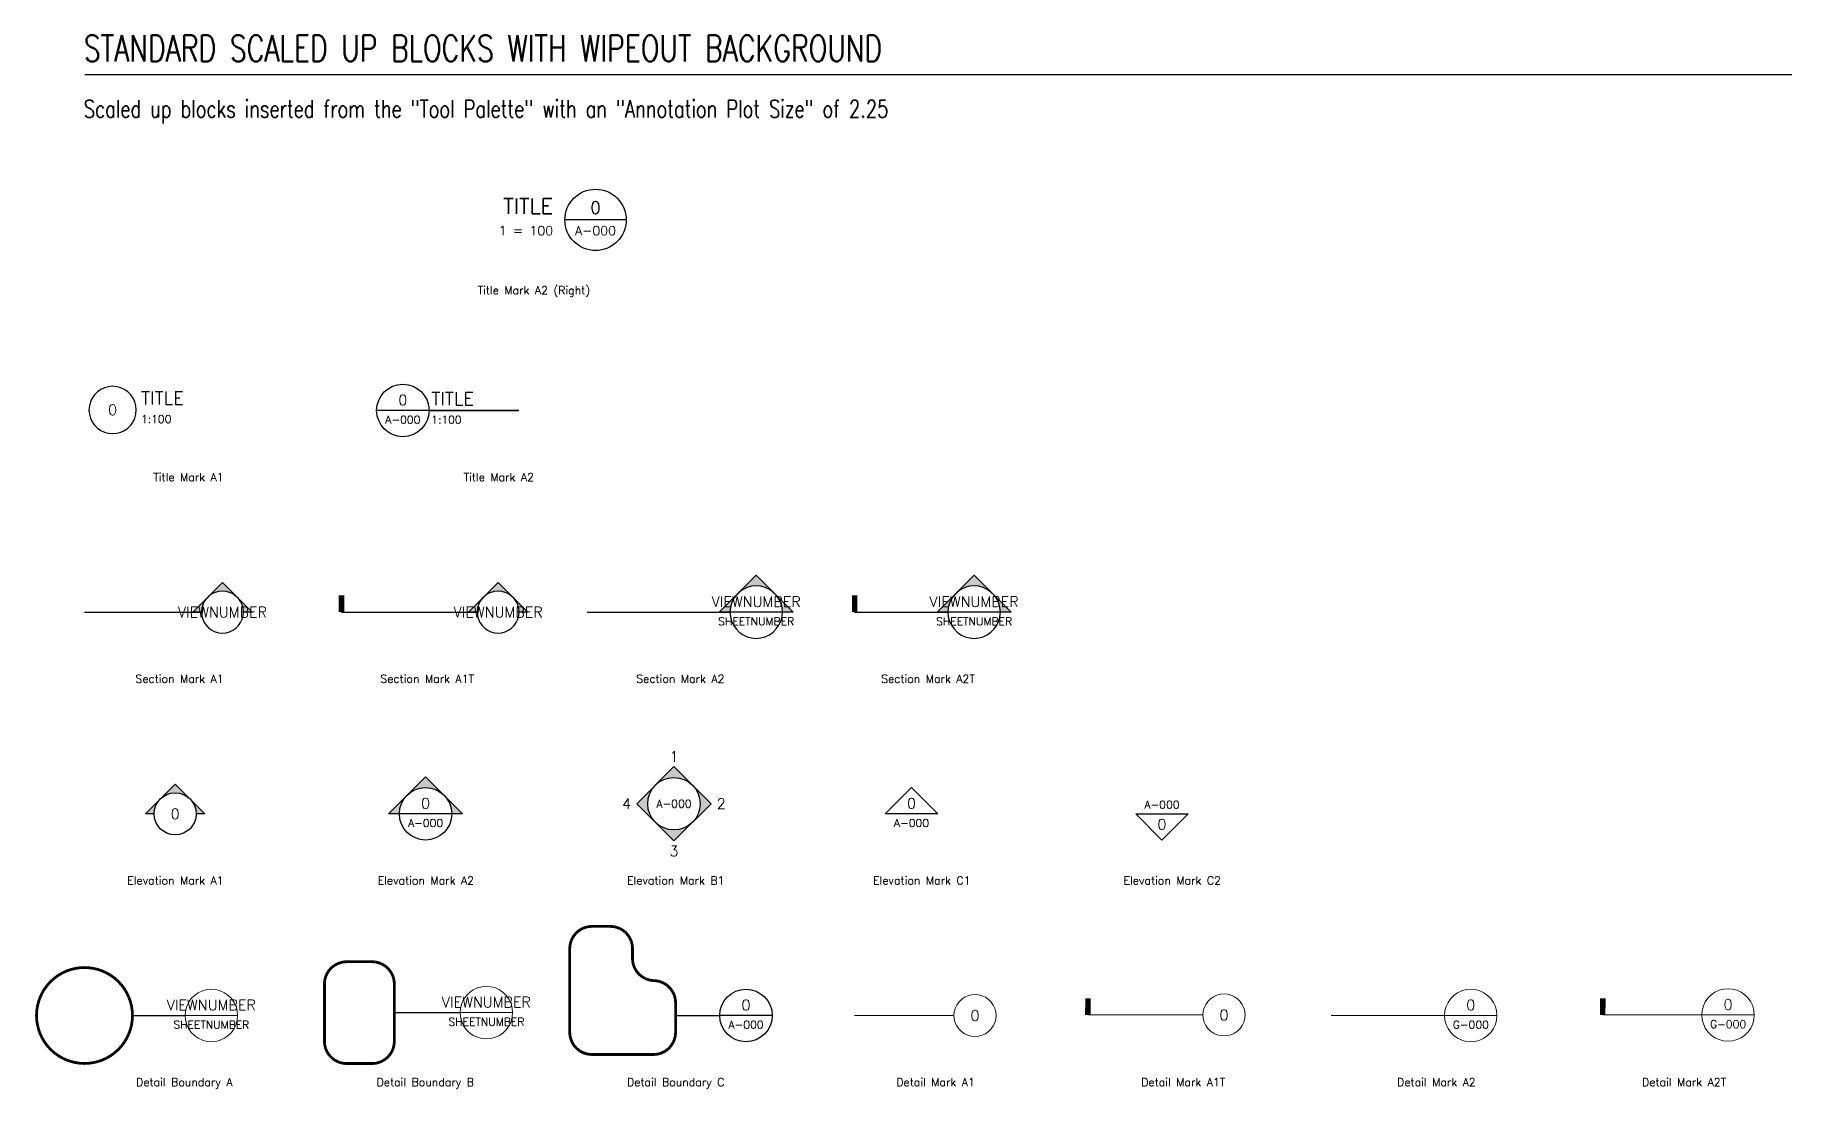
# Model space of a CAD drawing. Header units: millimetres. Extents: x -1452 to 198559, y -2095 to 85627.
# Drawn here: x 51223 to 101404, y -2095 to 28003 of the extents above; entities that cross this region are included whole.
import ezdxf
from ezdxf.enums import TextEntityAlignment as Align

# ---------------------------------------------------------------- set-up
doc = ezdxf.new("R2010")
doc.units = ezdxf.units.MM
doc.header["$LTSCALE"] = 0.5
doc.set_wipeout_variables(frame=1)
doc.linetypes.add('DASHED2', pattern=[9.525, 6.35, -3.175])
for name, color, linetype, lineweight in [('A010G', 213, 'Continuous', 50), ('A060A', 191, 'Continuous', 25), ('Aec-Detail-Marks', 150, 'Continuous', 18)]:
    doc.layers.add(name, color=color, linetype=linetype, lineweight=lineweight)
doc.styles.add('Arch-Dim', font='romans.shx', dxfattribs={"width": 0.75})
doc.styles.add('RomanS', font='romans.shx')
doc.dimstyles.new('Aec-Arch-M-100', dxfattribs={"dimscale": 100, "dimtxt": 2.5, "dimasz": 1.5, "dimexe": 1.5, "dimexo": 1.5, "dimgap": 0.8, "dimtad": 1, "dimdec": 0, "dimzin": 3, "dimdsep": 46, "dimtxsty": 'Arch-Dim', "dimblk": 'ARCHTICK', "dimcen": 2.5, "dimazin": 2, "dimtfac": 0.75, "dimtdec": 0, "dimtix": 1, "dimtmove": 2, "dimatfit": 2, "dimfxl": 1, "dimtolj": 1, "dimtzin": 0, "dimarcsym": 0})

# ---------------------------------------------------------------- blocks, each defined once
blk = doc.blocks.new('Anno_Elevation_A1_large')
at = {"color": 0, "linetype": 'ByBlock', "lineweight": -2}
blk.add_circle((0, 0), 2.67, dxfattribs=at)
at = {"color": 0, "linetype": 'ByBlock', "lineweight": -2, "style": 'RomanS'}
blk.add_attdef('NUMBER', text='', height=1.33, dxfattribs=at).set_placement((0, 0), align=Align.MIDDLE)
blk = doc.blocks.new('Anno_Arrow_A1_large')
at = {"linetype": 'ByBlock', "lineweight": -2}
h = blk.add_hatch(color=0, dxfattribs=at)
h.paths.add_polyline_path([(-1.89, 1.89), (-3.77, 0), (-2.67, 0, -0.198912)])
h.paths.add_polyline_path([(0, 3.77), (-1.89, 1.89, -0.414214), (1.89, 1.89)])
h.paths.add_polyline_path([(2.53, 1.24), (2.39, 1.17, -0.114349), (2.67, 0), (3.77, 0)])
h.paths.add_polyline_path([(1.89, 1.89, -0.082683), (2.39, 1.17), (2.53, 1.24)])
at = {"color": 0, "linetype": 'ByBlock', "lineweight": -2}
blk.add_lwpolyline([(-2.67, 0), (-3.77, 0), (0, 3.77), (3.77, 0), (2.67, 0)], dxfattribs=at)
blk = doc.blocks.new('Anno_Elevation_A2_large')
at = {"color": 0, "linetype": 'ByBlock', "lineweight": -2}
blk.add_line((3.33, 0), (-3.33, 0), dxfattribs=at)
blk.add_circle((0, 0), 3.33)
at = {"color": 0, "linetype": 'ByBlock', "lineweight": -2, "style": 'RomanS'}
blk.add_attdef('NUMBER', text='', height=1.33, dxfattribs=at).set_placement((0, 0.67), align=Align.CENTER)
blk.add_attdef('SHEET', text='', height=1, dxfattribs=at).set_placement((0, -0.67), align=Align.TOP_CENTER)
blk = doc.blocks.new('Anno_Arrow_A2_large')
at = {"linetype": 'ByBlock', "lineweight": -2}
h = blk.add_hatch(color=0, dxfattribs=at)
h.paths.add_polyline_path([(-2.36, 2.36), (-4.71, 0), (-3.33, 0, -0.198912)])
h.paths.add_polyline_path([(0, 4.71), (-2.36, 2.36, -0.414214), (2.36, 2.36)])
h.paths.add_polyline_path([(3.16, 1.55), (2.99, 1.47, -0.114349), (3.33, 0), (4.71, 0)])
h.paths.add_polyline_path([(2.36, 2.36, -0.082683), (2.99, 1.47), (3.16, 1.55)])
at = {"color": 0, "linetype": 'ByBlock', "lineweight": -2}
blk.add_lwpolyline([(-3.33, 0), (-4.71, 0), (0, 4.71), (4.71, 0), (3.33, 0)], dxfattribs=at)
blk = doc.blocks.new('Anno_Elevation_B1_large')
at = {"color": 0, "linetype": 'ByBlock', "lineweight": -2}
blk.add_lwpolyline([(-4.71, 0), (0, 4.71), (4.71, 0), (0, -4.71)], close=True, dxfattribs=at)
blk.add_circle((0, 0), 3.33, dxfattribs=at)
at = {"color": 0, "linetype": 'ByBlock', "lineweight": -2, "style": 'RomanS'}
blk.add_attdef('SHEET', text='', height=1, dxfattribs=at).set_placement((0, 0), align=Align.MIDDLE)
blk = doc.blocks.new('Anno_Arrow_1234_large')
at = {"linetype": 'ByBlock', "lineweight": -2}
blk.add_hatch(color=0, dxfattribs=at).paths.add_polyline_path([(0, 4.71), (-2.36, 2.36, -0.198912), (0, 3.33, -0.198912), (2.36, 2.36)])
at = {"color": 0, "linetype": 'ByBlock', "lineweight": -2, "style": 'RomanS'}
blk.add_attdef('NUMBER', text='', height=1.33, dxfattribs=at).set_placement((0, 6), align=Align.MIDDLE)
blk = doc.blocks.new('Anno_Elevation_C1_large')
at = {"color": 0, "linetype": 'ByBlock', "lineweight": -2}
blk.add_lwpolyline([(0, 0), (-3.33, 0), (0, 3.33), (3.33, 0), (0, 0)], close=True, dxfattribs=at)
at = {"color": 0, "linetype": 'ByBlock', "lineweight": -2, "style": 'RomanS'}
blk.add_attdef('NUMBER', text='', height=1.33, dxfattribs=at).set_placement((0, 0.67), align=Align.CENTER)
blk.add_attdef('SHEET', text='', height=1, dxfattribs=at).set_placement((0, -0.67), align=Align.TOP_CENTER)
blk = doc.blocks.new('Anno_Elevation_C2_large')
at = {"color": 0, "linetype": 'ByBlock', "lineweight": -2}
blk.add_lwpolyline([(0, 0), (-3.33, 0), (0, 3.33), (3.33, 0), (0, 0)], close=True, dxfattribs=at)
at = {"color": 0, "linetype": 'ByBlock', "lineweight": -2, "style": 'RomanS'}
blk.add_attdef('NUMBER', text='', height=1.33, rotation=180, dxfattribs=at).set_placement((0, 0.67), align=Align.TOP_CENTER)
blk.add_attdef('SHEET', text='', height=1, rotation=180, dxfattribs=at).set_placement((0, -0.67), align=Align.CENTER)
blk = doc.blocks.new('*U25')
at = {"layer": 'A060A'}
blk.add_lwpolyline([(0, 0, 1.5875, 1.5875, 0), (0, 4.7625, 0, 0, 0)], format="xyseb", dxfattribs=at)
blk = doc.blocks.new('*U26')
at = {"layer": 'A060A'}
blk.add_lwpolyline([(0, 0, 1.5875, 1.5875, 0), (0, 4.7625, 0, 0, 0)], format="xyseb", dxfattribs=at)
blk = doc.blocks.new('_ArchTick')
at = {"color": 0, "linetype": 'ByBlock', "const_width": 0.15}
blk.add_lwpolyline([(-0.5, -0.5), (0.5, 0.5)], dxfattribs=at)
blk = doc.blocks.new('Anno_Detail_A2_large')
at = {"color": 0, "linetype": 'ByBlock', "lineweight": -2}
blk.add_line((3.33, 0), (-3.33, 0), dxfattribs=at)
blk.add_circle((0, 0), 3.33, dxfattribs=at)
at = {"color": 0, "linetype": 'ByBlock', "lineweight": -2, "style": 'RomanS'}
blk.add_attdef('NUMBER', text='', height=1.33, dxfattribs=at).set_placement((0, 0.67), align=Align.CENTER)
blk.add_attdef('SHEET', text='', height=1, dxfattribs=at).set_placement((0, -0.67), align=Align.TOP_CENTER)
blk = doc.blocks.new('*U27')
at = {"layer": 'Aec-Detail-Marks'}
blk.add_lwpolyline([(0, 0, 1.59, 1.59, 0), (0.02, 4.76, 0, 0, 0)], format="xyseb", dxfattribs=at)
blk = doc.blocks.new('*U28')
at = {"layer": 'Aec-Detail-Marks'}
blk.add_lwpolyline([(0, 0, 1.59, 1.59, 0), (0.03, 4.76, 0, 0, 0)], format="xyseb", dxfattribs=at)
blk = doc.blocks.new('*U30')
at = {"layer": 'A010G'}
blk.add_lwpolyline([(7.5, 0, 0.5, 0.5, 0), (33.14, 0, 0.005, 0.005, 0)], format="xyseb", dxfattribs=at)
blk = doc.blocks.new('Anno_Title_A2_large')
at = {"color": 0, "linetype": 'ByBlock', "lineweight": -2}
blk.add_line((3.33, 0), (-3.33, 0), dxfattribs=at)
blk.add_circle((0, 0), 3.33, dxfattribs=at)
at = {"color": 0, "linetype": 'ByBlock', "lineweight": -2, "style": 'RomanS'}
blk.add_attdef('NUMBER', text='', height=1.33, dxfattribs=at).set_placement((0, 0.67), align=Align.CENTER)
blk.add_attdef('SHEET', text='', height=1, dxfattribs=at).set_placement((0, -0.67), align=Align.TOP_CENTER)
blk = doc.blocks.new('Anno_Title_T1_large')
at = {"color": 0, "linetype": 'ByBlock', "lineweight": -2, "style": 'RomanS'}
blk.add_attdef('TITLE', (3.61, 0.67), '', height=1.67, dxfattribs=at)
blk.add_attdef('SCALE', text='', height=1, dxfattribs=at).set_placement((3.61, -0.67), align=Align.TOP_LEFT)
blk = doc.blocks.new('*U66')
at = {"layer": 'A010G'}
blk.add_lwpolyline([(0, 0, 0.0197, 0.0197, 0), (40.37, 0, 0.000197, 0.000197, 0)], format="xyseb", dxfattribs=at)
blk = doc.blocks.new('Anno_Title_A2_wo')
at = {"color": 0, "linetype": 'ByBlock', "lineweight": -2}
blk.add_line((2.5, 0), (-2.5, 0), dxfattribs=at)
blk.add_circle((0, 0), 2.5)
at = {"color": 0, "linetype": 'ByBlock', "lineweight": -2, "style": 'RomanS'}
blk.add_attdef('NUMBER', text='', height=1, dxfattribs=at).set_placement((0, 0.5), align=Align.CENTER)
blk.add_attdef('SHEET', text='', height=0.75, dxfattribs=at).set_placement((0, -0.5), align=Align.TOP_CENTER)
blk = doc.blocks.new('Anno_Title_T1 (Right)')
at = {"color": 0, "linetype": 'ByBlock', "lineweight": -2, "style": 'RomanS'}
blk.add_attdef('TITLE', text='', height=1.25, dxfattribs=at).set_placement((-0.96, 0.5), align=Align.RIGHT)
blk.add_attdef('SCALE', text='', height=0.75, dxfattribs=at).set_placement((-0.96, -0.5), align=Align.TOP_RIGHT)
blk = doc.blocks.new('*U72')
at = {"layer": 'A010G'}
blk.add_lwpolyline([(6.75, 0, 0.0197, 0.0197, 0), (32.37, 0, 0.000197, 0.000197, 0)], format="xyseb", dxfattribs=at)
blk = doc.blocks.new('Anno_Title_A1_large_wo')
at = {"color": 0}
blk.add_wipeout([(3, 0), (2.95, 0.52), (2.82, 1.03), (2.6, 1.5), (2.3, 1.93), (1.93, 2.3), (1.5, 2.6), (1.03, 2.82), (0.52, 2.95), (0, 3), (-0.52, 2.95), (-1.03, 2.82), (-1.5, 2.6), (-1.93, 2.3), (-2.3, 1.93), (-2.6, 1.5), (-2.82, 1.03), (-2.95, 0.52), (-3, 0), (-2.95, -0.52), (-2.82, -1.03), (-2.6, -1.5), (-2.3, -1.93), (-1.93, -2.3), (-1.5, -2.6), (-1.03, -2.82), (-0.52, -2.95), (0, -3), (0.52, -2.95), (1.03, -2.82), (1.5, -2.6), (1.93, -2.3), (2.3, -1.93), (2.6, -1.5), (2.82, -1.03), (2.95, -0.52)], dxfattribs=at)
blk.add_lwpolyline([(3, 0), (2.95, 0.52), (2.82, 1.03), (2.6, 1.5), (2.3, 1.93), (1.93, 2.3), (1.5, 2.6), (1.03, 2.82), (0.52, 2.95), (0, 3), (-0.52, 2.95), (-1.03, 2.82), (-1.5, 2.6), (-1.93, 2.3), (-2.3, 1.93), (-2.6, 1.5), (-2.82, 1.03), (-2.95, 0.52), (-3, 0), (-2.95, -0.52), (-2.82, -1.03), (-2.6, -1.5), (-2.3, -1.93), (-1.93, -2.3), (-1.5, -2.6), (-1.03, -2.82), (-0.52, -2.95), (0, -3), (0.52, -2.95), (1.03, -2.82), (1.5, -2.6), (1.93, -2.3), (2.3, -1.93), (2.6, -1.5), (2.82, -1.03), (2.95, -0.52)], close=True, dxfattribs=at)
at = {"color": 0, "linetype": 'ByBlock', "lineweight": -2, "style": 'RomanS'}
blk.add_attdef('NUMBER', text='', height=1.33, dxfattribs=at).set_placement((0, 0), align=Align.MIDDLE)
blk = doc.blocks.new('Anno_Detail_A1_large_wo')
at = {"color": 0, "linetype": 'ByBlock', "lineweight": -2}
blk.add_wipeout([(2.67, 0), (2.63, 0.46), (2.51, 0.91), (2.31, 1.33), (2.04, 1.71), (1.71, 2.04), (1.33, 2.31), (0.91, 2.51), (0.46, 2.63), (0, 2.67), (-0.46, 2.63), (-0.91, 2.51), (-1.33, 2.31), (-1.71, 2.04), (-2.04, 1.71), (-2.31, 1.33), (-2.51, 0.91), (-2.63, 0.46), (-2.67, 0), (-2.63, -0.46), (-2.51, -0.91), (-2.31, -1.33), (-2.04, -1.71), (-1.71, -2.04), (-1.33, -2.31), (-0.91, -2.51), (-0.46, -2.63), (0, -2.67), (0.46, -2.63), (0.91, -2.51), (1.33, -2.31), (1.71, -2.04), (2.04, -1.71), (2.31, -1.33), (2.51, -0.91), (2.63, -0.46)], dxfattribs=at)
blk.add_lwpolyline([(2.67, 0), (2.63, 0.46), (2.51, 0.91), (2.31, 1.33), (2.04, 1.71), (1.71, 2.04), (1.33, 2.31), (0.91, 2.51), (0.46, 2.63), (0, 2.67), (-0.46, 2.63), (-0.91, 2.51), (-1.33, 2.31), (-1.71, 2.04), (-2.04, 1.71), (-2.31, 1.33), (-2.51, 0.91), (-2.63, 0.46), (-2.67, 0), (-2.63, -0.46), (-2.51, -0.91), (-2.31, -1.33), (-2.04, -1.71), (-1.71, -2.04), (-1.33, -2.31), (-0.91, -2.51), (-0.46, -2.63), (0, -2.67), (0.46, -2.63), (0.91, -2.51), (1.33, -2.31), (1.71, -2.04), (2.04, -1.71), (2.31, -1.33), (2.51, -0.91), (2.63, -0.46)], close=True, dxfattribs=at)
at = {"color": 0, "linetype": 'ByBlock', "lineweight": -2, "style": 'RomanS'}
blk.add_attdef('NUMBER', text='', height=1.33, dxfattribs=at).set_placement((0, 0), align=Align.MIDDLE)
blk = doc.blocks.new('Anno_Detail_A2_large_wo')
at = {"color": 0, "linetype": 'ByBlock', "lineweight": -2}
blk.add_wipeout([(3.33, 0), (3.28, 0.58), (3.13, 1.14), (2.89, 1.67), (2.55, 2.14), (2.14, 2.55), (1.67, 2.89), (1.14, 3.13), (0.58, 3.28), (0, 3.33), (-0.58, 3.28), (-1.14, 3.13), (-1.67, 2.89), (-2.14, 2.55), (-2.55, 2.14), (-2.89, 1.67), (-3.13, 1.14), (-3.28, 0.58), (-3.33, 0), (-3.28, -0.58), (-3.13, -1.14), (-2.89, -1.67), (-2.55, -2.14), (-2.14, -2.55), (-1.67, -2.89), (-1.14, -3.13), (-0.58, -3.28), (0, -3.33), (0.58, -3.28), (1.14, -3.13), (1.67, -2.89), (2.14, -2.55), (2.55, -2.14), (2.89, -1.67), (3.13, -1.14), (3.28, -0.58)], dxfattribs=at)
blk.add_line((3.33, 0), (-3.33, 0), dxfattribs=at)
blk.add_lwpolyline([(3.33, 0), (3.28, 0.58), (3.13, 1.14), (2.89, 1.67), (2.55, 2.14), (2.14, 2.55), (1.67, 2.89), (1.14, 3.13), (0.58, 3.28), (0, 3.33), (-0.58, 3.28), (-1.14, 3.13), (-1.67, 2.89), (-2.14, 2.55), (-2.55, 2.14), (-2.89, 1.67), (-3.13, 1.14), (-3.28, 0.58), (-3.33, 0), (-3.28, -0.58), (-3.13, -1.14), (-2.89, -1.67), (-2.55, -2.14), (-2.14, -2.55), (-1.67, -2.89), (-1.14, -3.13), (-0.58, -3.28), (0, -3.33), (0.58, -3.28), (1.14, -3.13), (1.67, -2.89), (2.14, -2.55), (2.55, -2.14), (2.89, -1.67), (3.13, -1.14), (3.28, -0.58)], close=True, dxfattribs=at)
at = {"color": 0, "linetype": 'ByBlock', "lineweight": -2, "style": 'RomanS'}
blk.add_attdef('NUMBER', text='', height=1.33, dxfattribs=at).set_placement((0, 0.67), align=Align.CENTER)
blk.add_attdef('SHEET', text='', height=1, dxfattribs=at).set_placement((0, -0.67), align=Align.TOP_CENTER)
blk = doc.blocks.new('Anno_Section_A1_large_wo')
at = {"color": 0}
blk.add_wipeout([(2.67, 0), (2.63, 0.46), (2.51, 0.91), (2.31, 1.33), (2.04, 1.71), (1.71, 2.04), (1.33, 2.31), (0.91, 2.51), (0.46, 2.63), (0, 2.67), (-0.46, 2.63), (-0.91, 2.51), (-1.33, 2.31), (-1.71, 2.04), (-2.04, 1.71), (-2.31, 1.33), (-2.51, 0.91), (-2.63, 0.46), (-2.67, 0), (-2.63, -0.46), (-2.51, -0.91), (-2.31, -1.33), (-2.04, -1.71), (-1.71, -2.04), (-1.33, -2.31), (-0.91, -2.51), (-0.46, -2.63), (0, -2.67), (0.46, -2.63), (0.91, -2.51), (1.33, -2.31), (1.71, -2.04), (2.04, -1.71), (2.31, -1.33), (2.51, -0.91), (2.63, -0.46)], dxfattribs=at)
blk.add_lwpolyline([(2.67, 0), (2.63, 0.46), (2.51, 0.91), (2.31, 1.33), (2.04, 1.71), (1.71, 2.04), (1.33, 2.31), (0.91, 2.51), (0.46, 2.63), (0, 2.67), (-0.46, 2.63), (-0.91, 2.51), (-1.33, 2.31), (-1.71, 2.04), (-2.04, 1.71), (-2.31, 1.33), (-2.51, 0.91), (-2.63, 0.46), (-2.67, 0), (-2.63, -0.46), (-2.51, -0.91), (-2.31, -1.33), (-2.04, -1.71), (-1.71, -2.04), (-1.33, -2.31), (-0.91, -2.51), (-0.46, -2.63), (0, -2.67), (0.46, -2.63), (0.91, -2.51), (1.33, -2.31), (1.71, -2.04), (2.04, -1.71), (2.31, -1.33), (2.51, -0.91), (2.63, -0.46)], close=True, dxfattribs=at)
at = {"color": 0, "linetype": 'ByBlock', "lineweight": -2, "style": 'RomanS'}
blk.add_attdef('NUMBER', text='', height=1.33, dxfattribs=at).set_placement((0, 0), align=Align.MIDDLE)
blk = doc.blocks.new('*U103')
at = {"layer": 'A060A'}
blk.add_lwpolyline([(0, 0, 1.5875, 1.5875, 0), (0, 4.7625, 0, 0, 0)], format="xyseb", dxfattribs=at)
blk = doc.blocks.new('Anno_Section_A2_large_wo')
blk.add_wipeout([(3.33, 0), (3.28, 0.58), (3.13, 1.14), (2.89, 1.67), (2.55, 2.14), (2.14, 2.55), (1.67, 2.89), (1.14, 3.13), (0.58, 3.28), (0, 3.33), (-0.58, 3.28), (-1.14, 3.13), (-1.67, 2.89), (-2.14, 2.55), (-2.55, 2.14), (-2.89, 1.67), (-3.13, 1.14), (-3.28, 0.58), (-3.33, 0), (-3.28, -0.58), (-3.13, -1.14), (-2.89, -1.67), (-2.55, -2.14), (-2.14, -2.55), (-1.67, -2.89), (-1.14, -3.13), (-0.58, -3.28), (0, -3.33), (0.58, -3.28), (1.14, -3.13), (1.67, -2.89), (2.14, -2.55), (2.55, -2.14), (2.89, -1.67), (3.13, -1.14), (3.28, -0.58)])
at = {"color": 0, "linetype": 'ByBlock', "lineweight": -2}
blk.add_line((3.33, 0), (-3.33, 0), dxfattribs=at)
blk.add_lwpolyline([(3.33, 0), (3.28, 0.58), (3.13, 1.14), (2.89, 1.67), (2.55, 2.14), (2.14, 2.55), (1.67, 2.89), (1.14, 3.13), (0.58, 3.28), (0, 3.33), (-0.58, 3.28), (-1.14, 3.13), (-1.67, 2.89), (-2.14, 2.55), (-2.55, 2.14), (-2.89, 1.67), (-3.13, 1.14), (-3.28, 0.58), (-3.33, 0), (-3.28, -0.58), (-3.13, -1.14), (-2.89, -1.67), (-2.55, -2.14), (-2.14, -2.55), (-1.67, -2.89), (-1.14, -3.13), (-0.58, -3.28), (0, -3.33), (0.58, -3.28), (1.14, -3.13), (1.67, -2.89), (2.14, -2.55), (2.55, -2.14), (2.89, -1.67), (3.13, -1.14), (3.28, -0.58)], close=True)
at = {"color": 0, "linetype": 'ByBlock', "lineweight": -2, "style": 'RomanS'}
blk.add_attdef('NUMBER', text='', height=1.33, dxfattribs=at).set_placement((0, 0.67), align=Align.CENTER)
blk.add_attdef('SHEET', text='', height=1, dxfattribs=at).set_placement((0, -0.67), align=Align.TOP_CENTER)
blk = doc.blocks.new('*U104')
at = {"layer": 'A060A'}
blk.add_lwpolyline([(0, 0, 1.5875, 1.5875, 0), (0, 4.7625, 0, 0, 0)], format="xyseb", dxfattribs=at)

msp = doc.modelspace()

# ---------------------------------------------------------------- linework, layer by layer
msp.add_lwpolyline([(52644, 26883), (101404, 26883)])
at = {"linetype": 'DASHED2', "const_width": 79.4, "flags": 128}
msp.add_lwpolyline([(66495, 1910, -0.414214), (67130, 2545), (67652, 2545, -0.414214), (68287, 1910), (68287, 1631, 0.414214), (68922, 996), (68883, 996, -0.414214), (69518, 361), (69518, -479, -0.414214), (68883, -1114), (67130, -1114, -0.414214), (66495, -479)], format="xyb", close=True, dxfattribs=at)
at = {"layer": 'Aec-Detail-Marks'}
for p, q in [((81296, 16), (84584, 16)), ((96000, 16), (98832, 16))]:
    msp.add_line(p, q, dxfattribs=at)
at = {"layer": 'Aec-Detail-Marks', "linetype": 'DASHED2', "const_width": 79.4, "flags": 128}
for points in [[(59488, 900, -0.414214), (60123, 1535), (60848, 1535, -0.414214), (61483, 900), (61483, -737, -0.414214), (60848, -1372), (60123, -1372, -0.414214), (59488, -737)], [(54003, 0, 1), (51263, 0, 1)]]:
    msp.add_lwpolyline(points, format="xyb", close=True, dxfattribs=at)

# ---------------------------------------------------------------- block references
ref = msp.add_blockref('Anno_Title_A2_wo', (67231, 22726), dxfattribs=dict(xscale=350, yscale=350, zscale=350))
ref.add_attrib('NUMBER', '0', dxfattribs={"color": 0, "linetype": 'ByBlock', "lineweight": -2, "height": 350, "style": 'Arch-Dim'}).set_placement((67231, 22901), align=Align.CENTER)
ref.add_attrib('SHEET', 'A-000', dxfattribs={"color": 0, "linetype": 'ByBlock', "lineweight": -2, "height": 262.5, "style": 'Arch-Dim'}).set_placement((67231, 22551), align=Align.TOP_CENTER)
ref = msp.add_blockref('Anno_Title_T1 (Right)', (66356, 22726), dxfattribs=dict(xscale=350, yscale=350, zscale=350))
ref.add_attrib('SCALE', '1 = 100', dxfattribs={"color": 0, "linetype": 'ByBlock', "lineweight": -2, "height": 262.5, "style": 'Arch-Dim'}).set_placement((66021, 22551), align=Align.TOP_RIGHT)
ref.add_attrib('TITLE', 'TITLE', dxfattribs={"color": 0, "linetype": 'ByBlock', "lineweight": -2, "height": 437.5, "style": 'Arch-Dim'}).set_placement((66021, 22901), align=Align.RIGHT)
for name, p, xscale, yscale, zscale in [('*U66', (66356, 22726), -100, 100, 100), ('*U72', (53436, 17298), 100, 100, 100), ('*U30', (61727, 17283), 100, 100, 100), ('*U25', (59977, 11522), 100, 100, 100), ('*U26', (74633, 11522), 100, 100, 100), ('Anno_Arrow_A1_large', (55223, 5761), 225, 225, 225), ('Anno_Arrow_A2_large', (62376, 5761), 225, 225, 225), ('*U27', (81296, 16), 100, 100, 100), ('*U28', (96000, 16), 100, 100, 100)]:
    msp.add_blockref(name, p, dxfattribs=dict(xscale=xscale, yscale=yscale, zscale=zscale))
ref = msp.add_blockref('Anno_Title_T1_large', (53436, 17298), dxfattribs=dict(xscale=225, yscale=225, zscale=225))
ref.add_attrib('TITLE', 'TITLE', (54248, 17448), dxfattribs={"color": 0, "linetype": 'ByBlock', "lineweight": -2, "height": 375, "style": 'Arch-Dim'})
ref.add_attrib('SCALE', '1:100', dxfattribs={"color": 0, "linetype": 'ByBlock', "lineweight": -2, "height": 225, "style": 'Arch-Dim'}).set_placement((54248, 17148), align=Align.TOP_LEFT)
ref = msp.add_blockref('Anno_Title_A2_large', (61727, 17283), dxfattribs=dict(xscale=225, yscale=225, zscale=225))
ref.add_attrib('NUMBER', '0', dxfattribs={"color": 0, "linetype": 'ByBlock', "lineweight": -2, "height": 300, "style": 'Arch-Dim'}).set_placement((61727, 17433), align=Align.CENTER)
ref.add_attrib('SHEET', 'A-000', dxfattribs={"color": 0, "linetype": 'ByBlock', "lineweight": -2, "height": 225, "style": 'Arch-Dim'}).set_placement((61727, 17133), align=Align.TOP_CENTER)
ref = msp.add_blockref('Anno_Title_T1_large', (61727, 17283), dxfattribs=dict(xscale=225, yscale=225, zscale=225))
ref.add_attrib('TITLE', 'TITLE', (62539, 17433), dxfattribs={"color": 0, "linetype": 'ByBlock', "lineweight": -2, "height": 375, "style": 'Arch-Dim'})
ref.add_attrib('SCALE', '1:100', dxfattribs={"color": 0, "linetype": 'ByBlock', "lineweight": -2, "height": 225, "style": 'Arch-Dim'}).set_placement((62539, 17133), align=Align.TOP_LEFT)
ref = msp.add_blockref('Anno_Arrow_1234_large', (69471, 6049), dxfattribs=dict(xscale=225, yscale=225, zscale=225))
ref.add_attrib('NUMBER', '1', dxfattribs={"color": 0, "linetype": 'ByBlock', "lineweight": -2, "height": 300, "style": 'Arch-Dim'}).set_placement((69471, 7399), align=Align.MIDDLE)
ref = msp.add_blockref('Anno_Elevation_B1_large', (69471, 6049), dxfattribs=dict(xscale=225, yscale=225, zscale=225))
ref.add_attrib('SHEET', 'A-000', dxfattribs={"color": 0, "linetype": 'ByBlock', "lineweight": -2, "height": 225, "style": 'Arch-Dim'}).set_placement((69471, 6049), align=Align.MIDDLE)
ref = msp.add_blockref('Anno_Arrow_1234_large', (69471, 6049), dxfattribs=dict(xscale=225, yscale=225, zscale=225, rotation=90))
ref.add_attrib('NUMBER', '4', dxfattribs={"color": 0, "linetype": 'ByBlock', "lineweight": -2, "height": 300, "style": 'Arch-Dim'}).set_placement((68121, 6049), align=Align.MIDDLE)
ref = msp.add_blockref('Anno_Arrow_1234_large', (69471, 6049), dxfattribs=dict(xscale=225, yscale=225, zscale=225, rotation=270))
ref.add_attrib('NUMBER', '2', dxfattribs={"color": 0, "linetype": 'ByBlock', "lineweight": -2, "height": 300, "style": 'Arch-Dim'}).set_placement((70821, 6049), align=Align.MIDDLE)
ref = msp.add_blockref('Anno_Elevation_A1_large', (55223, 5761), dxfattribs=dict(xscale=225, yscale=225, zscale=225))
ref.add_attrib('NUMBER', '0', dxfattribs={"color": 0, "linetype": 'ByBlock', "lineweight": -2, "height": 300, "style": 'Arch-Dim'}).set_placement((55223, 5761), align=Align.MIDDLE)
ref = msp.add_blockref('Anno_Elevation_A2_large', (62376, 5761), dxfattribs=dict(xscale=225, yscale=225, zscale=225))
ref.add_attrib('SHEET', 'A-000', dxfattribs={"color": 0, "linetype": 'ByBlock', "lineweight": -2, "height": 225, "style": 'Arch-Dim'}).set_placement((62376, 5611), align=Align.TOP_CENTER)
ref.add_attrib('NUMBER', '0', dxfattribs={"color": 0, "linetype": 'ByBlock', "lineweight": -2, "height": 300, "style": 'Arch-Dim'}).set_placement((62376, 5911), align=Align.CENTER)
ref = msp.add_blockref('Anno_Elevation_C1_large', (76257, 5761), dxfattribs=dict(xscale=225, yscale=225, zscale=225))
ref.add_attrib('NUMBER', '0', dxfattribs={"color": 0, "linetype": 'ByBlock', "lineweight": -2, "height": 300, "style": 'Arch-Dim'}).set_placement((76257, 5911), align=Align.CENTER)
ref.add_attrib('SHEET', 'A-000', dxfattribs={"color": 0, "linetype": 'ByBlock', "lineweight": -2, "height": 225, "style": 'Arch-Dim'}).set_placement((76257, 5611), align=Align.TOP_CENTER)
ref = msp.add_blockref('Anno_Elevation_C2_large', (83411, 5761), dxfattribs=dict(xscale=225, yscale=225, zscale=225, rotation=180))
ref.add_attrib('SHEET', 'A-000', dxfattribs={"color": 0, "linetype": 'ByBlock', "lineweight": -2, "height": 225, "style": 'Arch-Dim'}).set_placement((83411, 5911), align=Align.CENTER)
ref.add_attrib('NUMBER', '0', dxfattribs={"color": 0, "linetype": 'ByBlock', "lineweight": -2, "height": 300, "style": 'Arch-Dim'}).set_placement((83411, 5611), align=Align.TOP_CENTER)
ref = msp.add_blockref('Anno_Arrow_1234_large', (69471, 6049), dxfattribs=dict(xscale=225, yscale=225, zscale=225, rotation=180))
ref.add_attrib('NUMBER', '3', dxfattribs={"color": 0, "linetype": 'ByBlock', "lineweight": -2, "height": 300, "style": 'Arch-Dim'}).set_placement((69471, 4699), align=Align.MIDDLE)
ref = msp.add_blockref('Anno_Detail_A2_large', (71529, 0), dxfattribs=dict(xscale=225, yscale=225, zscale=225))
ref.add_attrib('NUMBER', '0', dxfattribs={"color": 0, "linetype": 'ByBlock', "lineweight": -2, "height": 300, "style": 'Arch-Dim'}).set_placement((71529, 150), align=Align.CENTER)
ref.add_attrib('SHEET', 'A-000', dxfattribs={"color": 0, "linetype": 'ByBlock', "lineweight": -2, "height": 225, "style": 'Arch-Dim'}).set_placement((71529, -150), align=Align.TOP_CENTER)
at = {"layer": 'A060A'}
ref = msp.add_blockref('Anno_Section_A1_large_wo', (56574, 11522), dxfattribs=dict(at, xscale=225, yscale=225, zscale=225))
ref.add_attrib('NUMBER', 'VIEWNUMBER', dxfattribs={"layer": '0', "color": 0, "linetype": 'ByBlock', "lineweight": -2, "height": 300, "style": 'Arch-Dim'}).set_placement((56574, 11522), align=Align.MIDDLE)
at = {"layer": 'A060A', "xscale": 100, "yscale": 100, "zscale": 100}
for name, p in [('*U103', (59977, 11522)), ('*U104', (74633, 11522))]:
    msp.add_blockref(name, p, dxfattribs=at)
at = {"layer": 'A060A'}
ref = msp.add_blockref('Anno_Section_A1_large_wo', (64449, 11522), dxfattribs=dict(at, xscale=225, yscale=225, zscale=225))
ref.add_attrib('NUMBER', 'VIEWNUMBER', dxfattribs={"layer": '0', "color": 0, "linetype": 'ByBlock', "lineweight": -2, "height": 300, "style": 'Arch-Dim'}).set_placement((64449, 11522), align=Align.MIDDLE)
ref = msp.add_blockref('Anno_Section_A2_large_wo', (71820, 11522), dxfattribs=dict(at, xscale=225, yscale=225, zscale=225))
ref.add_attrib('SHEET', 'SHEETNUMBER', dxfattribs={"layer": '0', "color": 0, "linetype": 'ByBlock', "lineweight": -2, "height": 225, "style": 'Arch-Dim'}).set_placement((71820, 11372), align=Align.TOP_CENTER)
ref.add_attrib('NUMBER', 'VIEWNUMBER', dxfattribs={"layer": '0', "color": 0, "linetype": 'ByBlock', "lineweight": -2, "height": 300, "style": 'Arch-Dim'}).set_placement((71820, 11672), align=Align.CENTER)
ref = msp.add_blockref('Anno_Section_A2_large_wo', (78045, 11522), dxfattribs=dict(at, xscale=225, yscale=225, zscale=225))
ref.add_attrib('SHEET', 'SHEETNUMBER', dxfattribs={"layer": '0', "color": 0, "linetype": 'ByBlock', "lineweight": -2, "height": 225, "style": 'Arch-Dim'}).set_placement((78045, 11372), align=Align.TOP_CENTER)
ref.add_attrib('NUMBER', 'VIEWNUMBER', dxfattribs={"layer": '0', "color": 0, "linetype": 'ByBlock', "lineweight": -2, "height": 300, "style": 'Arch-Dim'}).set_placement((78045, 11672), align=Align.CENTER)
at = {"layer": 'Aec-Detail-Marks'}
ref = msp.add_blockref('Anno_Detail_A1_large_wo', (78070, 0), dxfattribs=dict(at, xscale=225, yscale=225, zscale=225))
ref.add_attrib('NUMBER', '0', dxfattribs={"layer": '0', "color": 0, "linetype": 'ByBlock', "lineweight": -2, "height": 300, "style": 'Arch-Dim'}).set_placement((78070, 0), align=Align.MIDDLE)
ref = msp.add_blockref('Anno_Detail_A2_large_wo', (92232, 0), dxfattribs=dict(at, xscale=225, yscale=225, zscale=225))
ref.add_attrib('NUMBER', '0', dxfattribs={"layer": '0', "color": 0, "linetype": 'ByBlock', "lineweight": -2, "height": 300, "style": 'Arch-Dim'}).set_placement((92232, 150), align=Align.CENTER)
ref.add_attrib('SHEET', 'G-000', dxfattribs={"layer": '0', "color": 0, "linetype": 'ByBlock', "lineweight": -2, "height": 225, "style": 'Arch-Dim'}).set_placement((92232, -150), align=Align.TOP_CENTER)

# ---------------------------------------------------------------- texts
at = {"style": 'RomanS'}
for s, p in [('Title Mark A2 (Right)', (67076, 20600)), ('Title Mark A1', (56607, 15264)), ('Title Mark A2', (65471, 15264)), ('Section Mark A1', (56607, 9503)), ('Section Mark A1T', (63760, 9503)), ('Section Mark A2', (70913, 9503)), ('Section Mark A2T', (78066, 9503)), ('Elevation Mark A1', (56607, 3742)), ('Elevation Mark A2', (63760, 3742)), ('Elevation Mark B1', (70913, 3742)), ('Elevation Mark C1', (77942, 3742)), ('Elevation Mark C2', (85096, 3742)), ('Detail Boundary A', (56861, -2019)), ('Detail Boundary B', (63760, -2019)), ('Detail Boundary C', (70913, -2019)), ('Detail Mark A1', (78066, -2019)), ('Detail Mark A1T', (85220, -2019)), ('Detail Mark A2', (92373, -2019)), ('Detail Mark A2T', (99526, -2019))]:
    msp.add_text(s, height=228.6, dxfattribs=at).set_placement(p, align=Align.RIGHT)
at = {"attachment_point": 1, "style": 'Arch-Dim'}
for s, insert, char_height, width in [('STANDARD SCALED UP BLOCKS WITH WIPEOUT BACKGROUND', (52614, 28003), 750, 40407.83), ('Scaled up blocks inserted from the "Tool Palette" with an "Annotation Plot Size" of 2.25', (52614, 26146), 500, 48782.97)]:
    msp.add_mtext(s, dxfattribs=dict(at, insert=insert, char_height=char_height, width=width))

# ---------------------------------------------------------------- leaders
at = {"has_arrowhead": 0}
msp.add_leader([(69518, 0), (70779, 0)], dimstyle='Aec-Arch-M-100', dxfattribs=at)
at = {"layer": 'Aec-Detail-Marks', "has_arrowhead": 0}
for points in [[(54003, 0), (55507, 0)], [(61483, 82), (63364, 82)]]:
    msp.add_leader(points, dimstyle='Aec-Arch-M-100', dxfattribs=at)

# ---------------------------------------------------------------- next in the draw order: linework, layer by layer
at = {"layer": 'A060A'}
for points in [[(52633, 11522), (55974, 11522)], [(59977, 11522), (63849, 11522)], [(66995, 11522), (71070, 11522)], [(74633, 11522), (77295, 11522)]]:
    msp.add_lwpolyline(points, dxfattribs=at)
at = {"layer": 'Aec-Detail-Marks'}
for points in [[(74633, 0), (77470, 0)], [(88240, 0), (91482, 0)]]:
    msp.add_lwpolyline(points, dxfattribs=at)

# ---------------------------------------------------------------- next in the draw order: block references
ref = msp.add_blockref('Anno_Title_A1_large_wo', (53436, 17298), dxfattribs=dict(xscale=225, yscale=225, zscale=225))
ref.add_attrib('NUMBER', '0', dxfattribs={"color": 0, "linetype": 'ByBlock', "lineweight": -2, "height": 300, "style": 'Arch-Dim'}).set_placement((53436, 17298), align=Align.MIDDLE)
at = {"layer": 'A060A', "xscale": 225, "yscale": 225, "zscale": 225}
for name, p in [('Anno_Arrow_A2_large', (71820, 11522)), ('Anno_Arrow_A2_large', (78045, 11522)), ('Anno_Arrow_A1_large', (56574, 11522)), ('Anno_Arrow_A1_large', (64449, 11522))]:
    msp.add_blockref(name, p, dxfattribs=at)
at = {"layer": 'Aec-Detail-Marks'}
ref = msp.add_blockref('Anno_Detail_A2_large_wo', (56257, 0), dxfattribs=dict(at, xscale=225, yscale=225, zscale=225))
ref.add_attrib('NUMBER', 'VIEWNUMBER', dxfattribs={"layer": '0', "color": 0, "linetype": 'ByBlock', "lineweight": -2, "height": 300, "style": 'Arch-Dim'}).set_placement((56257, 150), align=Align.CENTER)
ref.add_attrib('SHEET', 'SHEETNUMBER', dxfattribs={"layer": '0', "color": 0, "linetype": 'ByBlock', "lineweight": -2, "height": 225, "style": 'Arch-Dim'}).set_placement((56257, -150), align=Align.TOP_CENTER)
ref = msp.add_blockref('Anno_Detail_A2_large_wo', (64114, 82), dxfattribs=dict(at, xscale=225, yscale=225, zscale=225))
ref.add_attrib('NUMBER', 'VIEWNUMBER', dxfattribs={"layer": '0', "color": 0, "linetype": 'ByBlock', "lineweight": -2, "height": 300, "style": 'Arch-Dim'}).set_placement((64114, 232), align=Align.CENTER)
ref.add_attrib('SHEET', 'SHEETNUMBER', dxfattribs={"layer": '0', "color": 0, "linetype": 'ByBlock', "lineweight": -2, "height": 225, "style": 'Arch-Dim'}).set_placement((64114, -68), align=Align.TOP_CENTER)
ref = msp.add_blockref('Anno_Detail_A1_large_wo', (85184, 16), dxfattribs=dict(at, xscale=225, yscale=225, zscale=225))
ref.add_attrib('NUMBER', '0', dxfattribs={"layer": '0', "color": 0, "linetype": 'ByBlock', "lineweight": -2, "height": 300, "style": 'Arch-Dim'}).set_placement((85184, 16), align=Align.MIDDLE)
ref = msp.add_blockref('Anno_Detail_A2_large_wo', (99582, 16), dxfattribs=dict(at, xscale=225, yscale=225, zscale=225))
ref.add_attrib('NUMBER', '0', dxfattribs={"layer": '0', "color": 0, "linetype": 'ByBlock', "lineweight": -2, "height": 300, "style": 'Arch-Dim'}).set_placement((99582, 166), align=Align.CENTER)
ref.add_attrib('SHEET', 'G-000', dxfattribs={"layer": '0', "color": 0, "linetype": 'ByBlock', "lineweight": -2, "height": 225, "style": 'Arch-Dim'}).set_placement((99582, -134), align=Align.TOP_CENTER)

# ---------------------------------------------------------------- next in the draw order: block references
ref = msp.add_blockref('Anno_Title_T1_large', (53436, 17298), dxfattribs=dict(xscale=225, yscale=225, zscale=225))
ref.add_attrib('TITLE', 'TITLE', (54248, 17448), dxfattribs={"color": 0, "linetype": 'ByBlock', "lineweight": -2, "height": 375, "style": 'Arch-Dim'})
ref.add_attrib('SCALE', '1:100', dxfattribs={"color": 0, "linetype": 'ByBlock', "lineweight": -2, "height": 225, "style": 'Arch-Dim'}).set_placement((54248, 17148), align=Align.TOP_LEFT)

doc.saveas('drawing.dxf')
